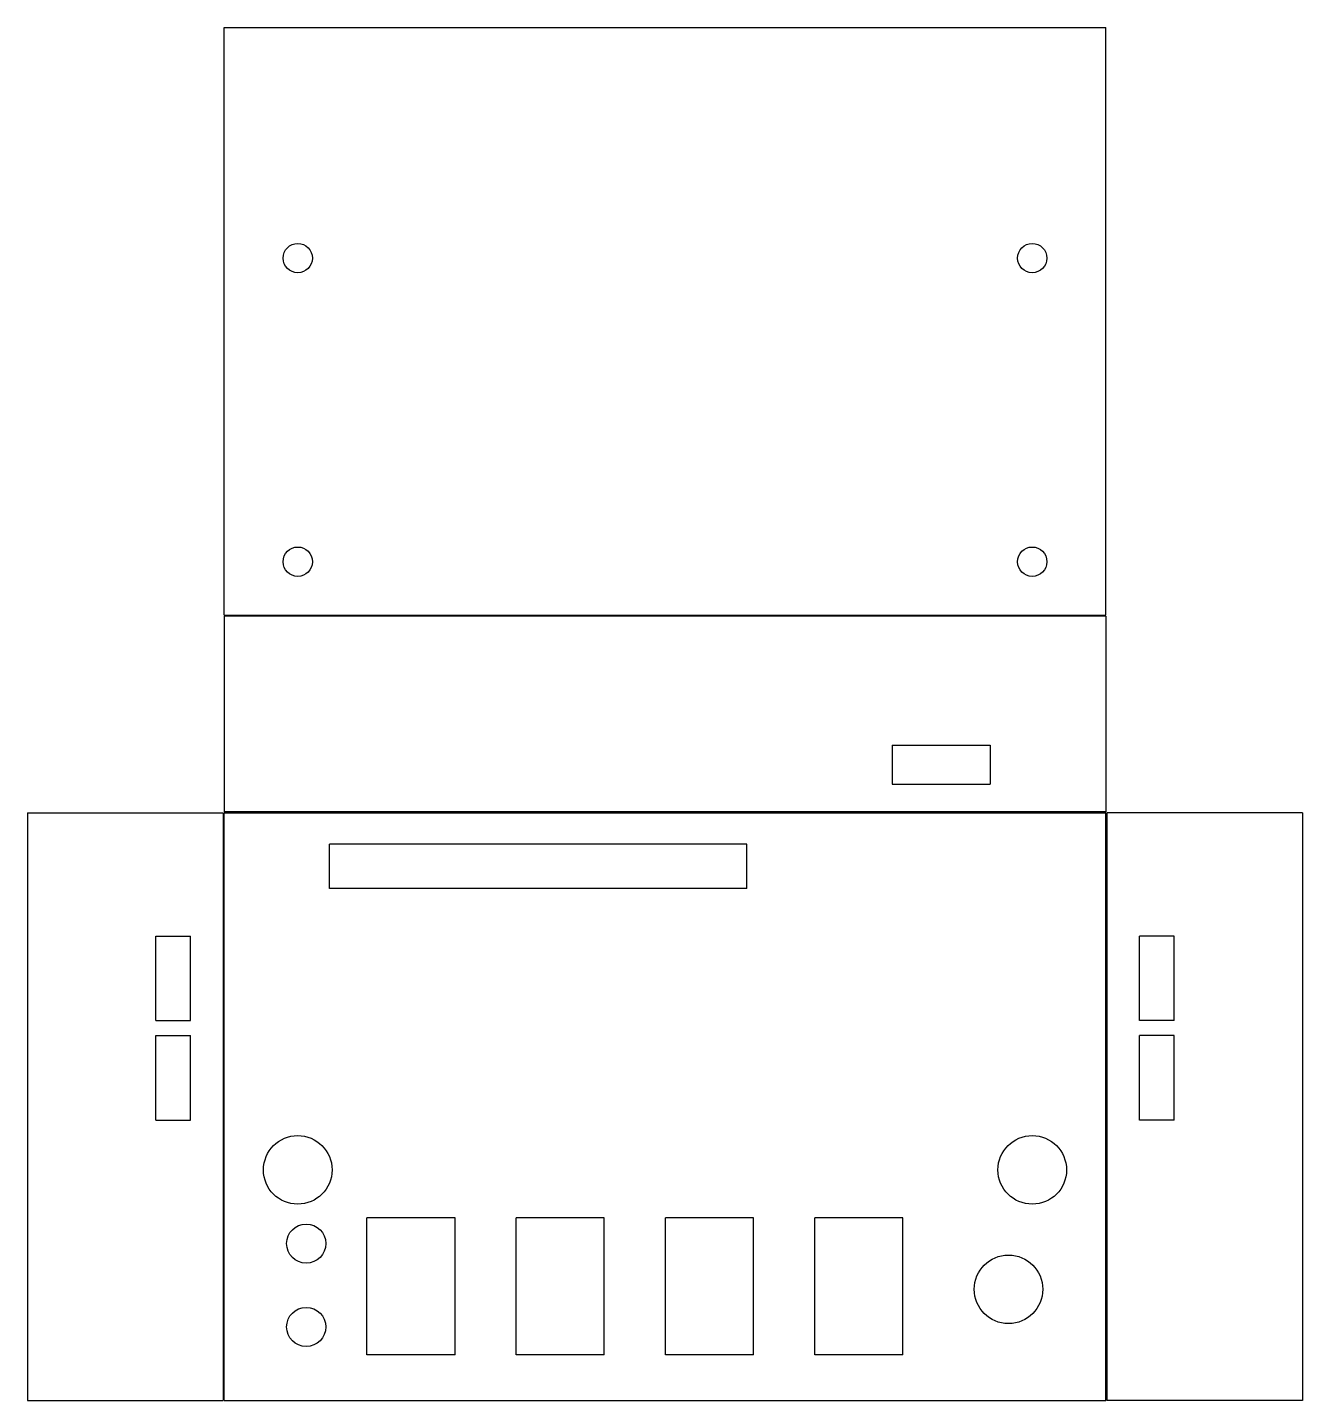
# Model space of a CAD drawing. Header units: millimetres. Extents: x -65 to 65, y -30 to 110.
import ezdxf

# ---------------------------------------------------------------- set-up
doc = ezdxf.new("R2010")
doc.units = ezdxf.units.MM

msp = doc.modelspace()

# ---------------------------------------------------------------- linework, layer by layer
for p, q in [((-45, 50.2), (-45, 110.2)), ((-45, 110.2), (45, 110.2)), ((45, 50.2), (45, 110.2)), ((-45, 50.2), (45, 50.2)), ((45, 50.1), (-45, 50.1)), ((-45, 50.1), (-45, 30.1)), ((45, 50.1), (45, 30.1)), ((23.21, 36.92), (33.21, 36.92)), ((23.21, 36.92), (23.21, 32.92)), ((33.21, 36.92), (33.21, 32.92)), ((23.21, 32.92), (33.21, 32.92)), ((-65.1, 30), (-45.1, 30)), ((-65.1, 30), (-65.1, -30)), ((-45.1, 30), (-45.1, -30)), ((45, 30.1), (-45, 30.1)), ((-45, -30), (-45, 30)), ((-45, 30), (45, 30)), ((45, -30), (45, 30)), ((65.1, 30), (45.1, 30)), ((45.1, 30), (45.1, -30)), ((65.1, 30), (65.1, -30)), ((-34.27, 22.28), (-34.27, 26.82)), ((8.37, 26.82), (-34.27, 26.82)), ((8.37, 22.28), (8.37, 26.82)), ((8.37, 22.28), (-34.27, 22.28)), ((-52, 8.8), (-52, 17.42)), ((-52, 17.42), (-48.46, 17.42)), ((-48.46, 8.8), (-48.46, 17.42)), ((48.46, 8.8), (48.46, 17.42)), ((52, 17.42), (48.46, 17.42)), ((52, 8.8), (52, 17.42)), ((-52, 8.8), (-48.46, 8.8)), ((52, 8.8), (48.46, 8.8)), ((-52, -1.36), (-52, 7.26)), ((-52, 7.26), (-48.46, 7.26)), ((-48.46, -1.36), (-48.46, 7.26)), ((48.46, -1.36), (48.46, 7.26)), ((52, 7.26), (48.46, 7.26)), ((52, -1.36), (52, 7.26)), ((-52, -1.36), (-48.46, -1.36)), ((52, -1.36), (48.46, -1.36)), ((-30.435, -25.33), (-30.435, -11.33)), ((-21.435, -11.33), (-30.435, -11.33)), ((-21.435, -25.33), (-21.435, -11.33)), ((-15.195, -25.33), (-15.195, -11.33)), ((-6.195, -11.33), (-15.195, -11.33)), ((-6.195, -25.33), (-6.195, -11.33)), ((0.045, -25.33), (0.045, -11.33)), ((9.045, -11.33), (0.045, -11.33)), ((9.045, -25.33), (9.045, -11.33)), ((15.285, -25.33), (15.285, -11.33)), ((24.285, -11.33), (15.285, -11.33)), ((24.285, -25.33), (24.285, -11.33)), ((-21.435, -25.33), (-30.435, -25.33)), ((-6.195, -25.33), (-15.195, -25.33)), ((9.045, -25.33), (0.045, -25.33)), ((24.285, -25.33), (15.285, -25.33)), ((-65.1, -30), (-45.1, -30)), ((-45, -30), (45, -30)), ((65.1, -30), (45.1, -30))]:
    msp.add_line(p, q)
for centre, radius in [((-37.5, 86.65), 1.5), ((37.5, 86.65), 1.5), ((-37.5, 55.65), 1.5), ((37.5, 55.65), 1.5), ((-37.5, -6.45), 3.5), ((37.5, -6.45), 3.5), ((-36.635, -13.977), 2), ((35.075, -18.64), 3.5), ((-36.635, -22.486), 2)]:
    msp.add_circle(centre, radius)

doc.saveas('drawing.dxf')
